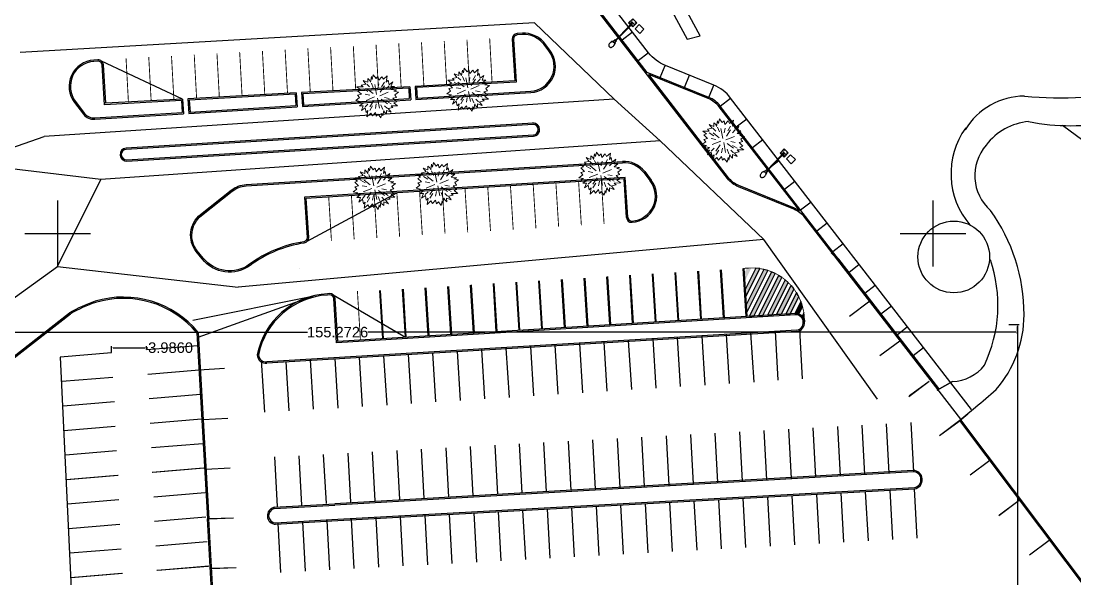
# Model space of a CAD drawing. Header units: millimetres. Extents: x 793 to 3159, y 750 to 2095.
# Drawn here: x 1022.9 to 1143.3, y 1186.5 to 1250.1 of the extents above; entities that cross this region are included whole.
import ezdxf

# ---------------------------------------------------------------- set-up
doc = ezdxf.new("R2010")
doc.units = ezdxf.units.MM
doc.linetypes.add('CONTINUA', pattern=[0])
for name, color, linetype in [('A-GUARNICIONES', 1, 'Continuous'), ('A-PISOS', 252, 'Continuous'), ('A-PISOS-HATCH', 8, 'Continuous'), ('A-VEGETACION', 65, 'Continuous'), ('CONCRETOS', 64, 'Continuous'), ('ESTACIONAMIENTO', 8, 'Continuous'), ('GUARNICIONES', 8, 'Continuous'), ('LINEAS DE PAVIEMENTOS', 9, 'Continuous'), ('poligono real existente', 210, 'Continuous'), ('RETUTM01', 8, 'Continuous'), ('T-CANAL', 4, 'Continuous'), ('XR', 1, 'Continuous')]:
    doc.layers.add(name, color=color, linetype=linetype)
doc.layers.add('PLANTAS', color=64, linetype='Continuous', lineweight=5)
doc.styles.get("Standard").update_dxf_attribs({"font": 'arial.ttf'})
doc.dimstyles.get("Standard").update_dxf_attribs({"dimtxt": 1.2, "dimasz": 0.18, "dimexe": 0.18, "dimexo": 0.0625, "dimgap": 0.09, "dimtad": 0, "dimtih": 1, "dimtoh": 1, "dimdec": 4, "dimlfac": -1, "dimzin": 0, "dimdsep": 46, "dimtxsty": 'Standard', "dimcen": 0.09, "dimadec": 0, "dimazin": 0, "dimtfac": 1, "dimtdec": 4, "dimtofl": 0, "dimtmove": 0, "dimatfit": 3, "dimfxl": 1, "dimtolj": 1, "dimtzin": 0, "dimarcsym": 0})

# ---------------------------------------------------------------- blocks, each defined once
blk = doc.blocks.new('A$C6A1540C3')
at = {"layer": 'RETUTM01', "color": 8, "linetype": 'Continuous'}
for p, q in [((3.75, 7.5), (3.75, 0)), ((0, 3.75), (7.5, 3.75))]:
    blk.add_line(p, q, dxfattribs=at)
blk = doc.blocks.new('ARBUST~5')
at = {"layer": 'PLANTAS'}
for p, q in [((-0.049, 0.184), (-0.039, 0.234)), ((-0.039, 0.234), (-0.009, 0.194)), ((-0.169, 0.124), (-0.119, 0.134)), ((-0.149, 0.104), (-0.169, 0.124)), ((-0.149, 0.174), (-0.099, 0.154)), ((-0.119, 0.134), (-0.149, 0.174)), ((-0.109, 0.134), (-0.079, 0.104)), ((-0.099, 0.154), (-0.099, 0.194)), ((-0.099, 0.194), (-0.079, 0.174)), ((-0.079, 0.174), (-0.069, 0.154)), ((-0.069, 0.154), (-0.059, 0.214)), ((-0.059, 0.214), (-0.049, 0.184)), ((-0.059, 0.144), (-0.039, 0.094)), ((-0.024, 0.129), (-0.004, 0.022)), ((-0.009, 0.194), (0.001, 0.204)), ((0.001, 0.204), (0.011, 0.214)), ((0.011, 0.214), (0.021, 0.174)), ((0.011, 0.084), (0.021, 0.134)), ((0.021, 0.174), (0.054, 0.212)), ((0.081, 0.114), (0.035, 0.047)), ((0.081, 0.154), (0.051, 0.104)), ((0.071, 0.184), (0.054, 0.212)), ((0.071, 0.184), (0.112, 0.221)), ((0.101, 0.154), (0.112, 0.221)), ((0.101, 0.154), (0.121, 0.174)), ((0.131, 0.114), (0.101, 0.084)), ((0.121, 0.174), (0.131, 0.124)), ((0.131, 0.124), (0.171, 0.154)), ((0.171, 0.154), (0.151, 0.104)), ((-0.179, 0.074), (-0.219, 0.104)), ((-0.149, 0.104), (-0.218, 0.104)), ((-0.169, 0.024), (-0.21, 0.063)), ((-0.179, 0.074), (-0.209, 0.063)), ((-0.209, 0.014), (-0.169, 0.024)), ((-0.189, -0.012), (-0.209, 0.014)), ((-0.149, 0.084), (-0.099, 0.054)), ((-0.079, 0.014), (-0.129, 0.024)), ((-0.109, 0.084), (-0.042, 0.032)), ((0.121, 0.044), (0.029, 0.007)), ((0.191, 0.104), (0.151, 0.074)), ((0.151, 0.104), (0.191, 0.104)), ((0.151, 0.074), (0.211, 0.064)), ((0.211, 0.064), (0.181, 0.054)), ((0.181, 0.054), (0.231, 0.044)), ((0.231, 0.044), (0.191, 0.014)), ((0.191, 0.014), (0.21, -0.012)), ((-0.229, -0.042), (-0.189, -0.012)), ((-0.179, -0.052), (-0.229, -0.042)), ((-0.209, -0.062), (-0.179, -0.052)), ((-0.149, -0.072), (-0.209, -0.062)), ((-0.189, -0.102), (-0.149, -0.072)), ((-0.149, -0.102), (-0.189, -0.102)), ((-0.169, -0.152), (-0.149, -0.102)), ((-0.129, -0.112), (-0.099, -0.082)), ((-0.119, -0.042), (-0.027, -0.005)), ((-0.079, -0.112), (-0.033, -0.045)), ((-0.079, -0.152), (-0.049, -0.102)), ((-0.009, -0.082), (-0.019, -0.132)), ((0.026, -0.127), (0.006, -0.02)), ((0.061, -0.142), (0.041, -0.092)), ((0.111, -0.082), (0.044, -0.03)), ((0.081, -0.012), (0.131, -0.022)), ((0.111, -0.132), (0.081, -0.102)), ((0.151, -0.082), (0.101, -0.052)), ((0.151, -0.102), (0.22, -0.102)), ((0.151, -0.102), (0.171, -0.122)), ((0.211, -0.012), (0.171, -0.022)), ((0.171, -0.022), (0.212, -0.061)), ((0.181, -0.072), (0.211, -0.061)), ((0.181, -0.072), (0.221, -0.102)), ((-0.129, -0.122), (-0.169, -0.152)), ((-0.119, -0.172), (-0.129, -0.122)), ((-0.099, -0.152), (-0.119, -0.172)), ((-0.099, -0.152), (-0.11, -0.219)), ((-0.069, -0.182), (-0.11, -0.219)), ((-0.069, -0.182), (-0.052, -0.21)), ((-0.019, -0.172), (-0.052, -0.21)), ((-0.009, -0.212), (-0.019, -0.172)), ((0.001, -0.202), (-0.009, -0.212)), ((0.011, -0.192), (0.001, -0.202)), ((0.041, -0.232), (0.011, -0.192)), ((0.051, -0.182), (0.041, -0.232)), ((0.061, -0.212), (0.051, -0.182)), ((0.071, -0.152), (0.061, -0.212)), ((0.081, -0.172), (0.071, -0.152)), ((0.101, -0.192), (0.081, -0.172)), ((0.151, -0.172), (0.101, -0.152)), ((0.101, -0.152), (0.101, -0.192)), ((0.171, -0.122), (0.121, -0.132)), ((0.121, -0.132), (0.151, -0.172))]:
    blk.add_line(p, q, dxfattribs=at)
blk = doc.blocks.new('lampara individual')
at = {"color": 3, "linetype": 'CONTINUA'}
for p, q in [((508438.03, 3227004.84, -26.74), (508438.07, 3227004.18, -26.74)), ((508438.35, 3227004.2, -26.74), (508438.07, 3227004.18, -26.74)), ((508438.3, 3227004.54, -26.74), (508438.18, 3227004.53, -26.74)), ((508438.18, 3227004.51, -26.74), (508438.18, 3227004.53, -26.74)), ((508438.3, 3227004.51, -26.74), (508438.18, 3227004.51, -26.74)), ((508438.3, 3227004.53, -26.74), (508438.46, 3227004.54, -26.74)), ((508438.38, 3227003.99, -26.74), (508438.3, 3227004.53, -26.74)), ((508438.53, 3227001.79, -26.74), (508438.38, 3227003.99, -26.74)), ((508438.46, 3227004.54, -26.74), (508438.45, 3227004, -26.74)), ((508438.73, 3227004.22, -26.74), (508438.45, 3227004.2, -26.74)), ((508438.59, 3227001.79, -26.74), (508438.45, 3227004, -26.74)), ((508438.46, 3227004.55, -26.74), (508438.58, 3227004.56, -26.74)), ((508438.46, 3227004.53, -26.74), (508438.59, 3227004.53, -26.74)), ((508438.58, 3227004.56, -26.74), (508438.59, 3227004.53, -26.74)), ((508438.69, 3227004.88, -26.74), (508438.73, 3227004.22, -26.74)), ((508438.34, 3227001.21, -26.74), (508438.44, 3227001.42, -26.74)), ((508438.43, 3227001.49, -26.74), (508438.36, 3227001.3, -26.74)), ((508438.43, 3227001.49, -26.74), (508438.46, 3227001.49, -26.74)), ((508438.44, 3227001.42, -26.74), (508438.43, 3227001.49, -26.74)), ((508438.44, 3227001.42, -26.74), (508438.73, 3227001.44, -26.74)), ((508438.45, 3227001.65, -26.74), (508438.46, 3227001.78, -26.74)), ((508438.45, 3227001.65, -26.74), (508438.68, 3227001.67, -26.74)), ((508438.46, 3227001.42, -26.74), (508438.45, 3227001.65, -26.74)), ((508438.46, 3227001.78, -26.74), (508438.65, 3227001.79, -26.74)), ((508438.68, 3227001.67, -26.74), (508438.65, 3227001.79, -26.74)), ((508438.7, 3227001.44, -26.74), (508438.68, 3227001.67, -26.74)), ((508438.69, 3227001.5, -26.74), (508438.72, 3227001.51, -26.74)), ((508438.73, 3227001.44, -26.74), (508438.72, 3227001.51, -26.74)), ((508438.72, 3227001.51, -26.74), (508438.82, 3227001.33, -26.74)), ((508438.73, 3227001.44, -26.74), (508438.85, 3227001.25, -26.74))]:
    blk.add_line(p, q, dxfattribs=at)
at = {"color": 3, "linetype": 'CONTINUA', "elevation": -26.74}
for points in [[(508438.36, 3227001.3, 0.033777), (508438.35, 3227001.24, 0.068356), (508438.34, 3227001.08, 0.068356), (508438.37, 3227000.93, 0.080525), (508438.43, 3227000.81, 0.107063), (508438.53, 3227000.73, 0.138314), (508438.63, 3227000.71, 0.138314)], [(508438.63, 3227000.71, 0.138314), (508438.72, 3227000.74, 0.107063), (508438.81, 3227000.83, 0.080525), (508438.86, 3227000.96, 0.068356), (508438.87, 3227001.12, 0.068356), (508438.84, 3227001.27, 0.033777), (508438.82, 3227001.33, 0.107063)]]:
    blk.add_lwpolyline(points, format="xyb", dxfattribs=at)
at = {"color": 3, "linetype": 'CONTINUA'}
for centre in [(508438.14, 3227004.74, -26.74), (508438.17, 3227004.29, -26.74), (508438.6, 3227004.77, -26.74), (508438.62, 3227004.32, -26.74)]:
    blk.add_circle(centre, 0.0263, dxfattribs=at)
at = {"layer": 'XR', "color": 3}
blk.add_line((508438.03, 3227004.84, -26.74), (508438.69, 3227004.88, -26.74), dxfattribs=at)
blk.add_lwpolyline([(508439.02, 3227004.95), (508439.78, 3227005), (508439.83, 3227004.32), (508439.06, 3227004.27)], close=True, dxfattribs=at)
blk = doc.blocks.new('*D224')
at = {"layer": 'Defpoints', "color": 0, "lineweight": -2, "transparency": 16777216}
for p, q in [((1033.23, 1212.31), (1033.23, 1213.02)), ((1033.41, 1212.84), (1037.03, 1212.84)), ((1037.21, 1212.65), (1037.21, 1213.02)), ((1037.21, 1212.84), (1037.39, 1212.84))]:
    blk.add_line(p, q, dxfattribs=at)
at = {"layer": 'Defpoints', "color": 0, "transparency": 16777216}
for p in [(1033.23, 1212.25, 295.5), (1037.21, 1212.84), (1037.21, 1212.58, 295.47)]:
    blk.add_point(p, dxfattribs=at)
for points in [[(1033.41, 1212.87), (1033.41, 1212.81), (1033.23, 1212.84)], [(1037.03, 1212.87), (1037.03, 1212.81), (1037.21, 1212.84)]]:
    blk.add_solid(points, dxfattribs=at)
at = {"layer": 'Defpoints', "color": 0, "transparency": 16777216, "insert": (1039.97, 1212.84), "char_height": 1.2, "attachment_point": 5}
blk.add_mtext('\\A1;3.9860', dxfattribs=at)
blk = doc.blocks.new('*D247')
at = {"layer": 'Defpoints', "color": 0, "lineweight": -2, "transparency": 16777216}
for p, q in [((1135.74, 1215.5), (1136.9, 1215.5)), ((1136.72, 1215.32), (1136.72, 1121.93)), ((1136.72, 1027.14), (1136.72, 1120.53)), ((1135.74, 1026.96), (1136.9, 1026.96))]:
    blk.add_line(p, q, dxfattribs=at)
at = {"layer": 'Defpoints', "color": 0, "transparency": 16777216}
for p in [(1135.68, 1215.5), (1136.72, 1215.5), (1135.68, 1026.96)]:
    blk.add_point(p, dxfattribs=at)
for points in [[(1136.69, 1215.32), (1136.75, 1215.32), (1136.72, 1215.5)], [(1136.69, 1027.14), (1136.75, 1027.14), (1136.72, 1026.96)]]:
    blk.add_solid(points, dxfattribs=at)
at = {"layer": 'Defpoints', "color": 0, "transparency": 16777216, "insert": (1136.72, 1121.23), "char_height": 1.2, "attachment_point": 5}
blk.add_mtext('\\A1;188.5338', dxfattribs=at)
blk = doc.blocks.new('*D248')
at = {"layer": 'Defpoints', "color": 0, "lineweight": -2, "transparency": 16777216}
for p, q in [((981.42, 1215.26), (981.42, 1214.43)), ((1136.69, 1215.26), (1136.69, 1214.43)), ((981.6, 1214.61), (1055.6, 1214.61)), ((1136.51, 1214.61), (1062.51, 1214.61))]:
    blk.add_line(p, q, dxfattribs=at)
at = {"layer": 'Defpoints', "color": 0, "transparency": 16777216}
for p in [(981.42, 1215.32), (1136.69, 1215.32), (981.42, 1214.61)]:
    blk.add_point(p, dxfattribs=at)
for points in [[(981.6, 1214.64), (981.6, 1214.58), (981.42, 1214.61)], [(1136.51, 1214.64), (1136.51, 1214.58), (1136.69, 1214.61)]]:
    blk.add_solid(points, dxfattribs=at)
at = {"layer": 'Defpoints', "color": 0, "transparency": 16777216, "insert": (1059.05, 1214.61), "char_height": 1.2, "attachment_point": 5}
blk.add_mtext('\\A1;155.2726', dxfattribs=at)

msp = doc.modelspace()

# ---------------------------------------------------------------- hatches: boundary and pattern name
at = {"layer": 'A-PISOS', "true_color": 0xfecc66}
h = msp.add_hatch(color=31, dxfattribs=at)
h.dxf.hatch_style = 1
h.paths.add_polyline_path([(1106.32033, 1221.94247), (1105.80594, 1221.91916), (1105.43358, 1221.17187), (1105.53334, 1220.36307)])
h = msp.add_hatch(color=31, dxfattribs=at)
h.dxf.hatch_style = 1
h.paths.add_polyline_path([(1107.29097, 1221.87243), (1106.81517, 1221.92657), (1105.5885, 1219.46476), (1105.64366, 1218.56645)])
h = msp.add_hatch(color=31, dxfattribs=at)
h.dxf.hatch_style = 1
h.paths.add_polyline_path([(1108.19129, 1221.66128), (1107.74931, 1221.78326), (1105.69882, 1217.66814), (1105.75398, 1216.76984)])
h = msp.add_hatch(color=31, dxfattribs=at)
h.dxf.hatch_style = 1
h.paths.add_polyline_path([(1106.08541, 1216.42599), (1106.60393, 1216.45759), (1109.02879, 1221.32404), (1108.60778, 1221.48811)])
h = msp.add_hatch(color=31, dxfattribs=at)
h.dxf.hatch_style = 1
h.paths.add_polyline_path([(1107.12245, 1216.48919), (1107.64096, 1216.5208), (1109.80361, 1220.86101), (1109.41332, 1221.08673)])
h = msp.add_hatch(color=31, dxfattribs=at)
h.dxf.hatch_style = 1
h.paths.add_polyline_path([(1110.52011, 1220.28092), (1110.17105, 1220.58941), (1108.15948, 1216.5524), (1108.678, 1216.584)])
h = msp.add_hatch(color=31, dxfattribs=at)
h.dxf.hatch_style = 1
edge = h.paths.add_edge_path()
edge.add_line((1111.16475, 1219.55664), (1109.71503, 1216.64721))
edge.add_line((1109.71503, 1216.64721), (1109.19652, 1216.6156))
edge.add_line((1109.19652, 1216.6156), (1110.85185, 1219.93769))
edge.add_arc((1106.37522, 1215.94272), 6, 37.0362072, 41.7458862, ccw=False)
h = msp.add_hatch(color=31, dxfattribs=at)
h.dxf.hatch_style = 1
edge = h.paths.add_edge_path()
edge.add_line((1111.45658, 1219.1333), (1110.23355, 1216.67881))
edge.add_line((1110.23355, 1216.67881), (1110.75207, 1216.71041))
edge.add_line((1110.75207, 1216.71041), (1111.72408, 1218.66113))
edge.add_arc((1106.37522, 1215.94272), 6, 26.9407129, 32.1246657)
h = msp.add_hatch(color=31, dxfattribs=at)
h.dxf.hatch_style = 1
edge = h.paths.add_edge_path()
edge.add_line((1111.74008, 1216.67523), (1112.16307, 1217.52413))
edge.add_arc((1106.37522, 1215.94272), 6, 15.2818471, 21.3812787)
edge.add_line((1111.96227, 1218.13016), (1111.27058, 1216.74201))
edge.add_arc((1111.36458, 1215.71911), 1.02721, 68.5585932, 95.2502689, ccw=False)
h = msp.add_hatch(color=31, dxfattribs=at)
h.dxf.hatch_style = 1
edge = h.paths.add_edge_path()
edge.add_arc((1100.19961, 1215.30139), 12.20611, 2.2855139, 7.1158376)
edge.add_line((1112.31171, 1216.81343), (1112.1163, 1216.42125))
edge.add_arc((1111.36209, 1215.70969), 1.03689, 4.3399869, 43.3338589, ccw=False)

# ---------------------------------------------------------------- linework, layer by layer
at = {"layer": 'A-GUARNICIONES', "color": 1}
for p, q in [((1067.16884, 1242.47312), (1067.2429, 1241.26704)), ((1067.30955, 1242.62901), (1067.40181, 1241.12651)), ((1067.90843, 1242.66578), (1068.00068, 1241.16329)), ((1068.06752, 1242.52222), (1068.14121, 1241.3222)), ((1041.34885, 1241.21088), (1041.45187, 1239.5331)), ((1041.94772, 1241.24765), (1042.05074, 1239.56987)), ((1042.10682, 1241.10409), (1042.19127, 1239.72878)), ((1054.18849, 1241.76413), (1054.26793, 1240.47033)), ((1054.3292, 1241.92002), (1054.42684, 1240.3298)), ((1054.92807, 1241.95679), (1055.02571, 1240.36658)), ((1055.08717, 1241.81323), (1055.16624, 1240.52549)), ((1041.20814, 1241.05499), (1041.29296, 1239.67362)), ((1094.0141, 1232.84485), (1094.7543, 1231.88842)), ((1094.13272, 1232.93666), (1094.87292, 1231.98022)), ((1091.77316, 1232.10327), (1092.048, 1227.71111)), ((1112.42298, 1227.69119, 298.0687), (1127.5799, 1208.1065, 297.863))]:
    msp.add_line(p, q, dxfattribs=at)
at = {"layer": 'A-GUARNICIONES'}
for p, q in [((1116.15888, 1222.86392, 298.018), (1127.5799, 1208.1065, 297.863)), ((1116.27751, 1222.95573, 298.018), (1127.69852, 1208.1983, 297.863))]:
    msp.add_line(p, q, dxfattribs=at)
at = {"layer": 'A-GUARNICIONES', "color": 1, "linetype": 'CONTINUA', "ltscale": 0.5}
for p, q in [((1111.49194, 1214.83186, 293.251), (1050.96569, 1211.21823, 293.251)), ((1111.50088, 1214.68213, 293.251), (1050.97463, 1211.06849, 293.251))]:
    msp.add_line(p, q, dxfattribs=at)
at = {"layer": 'A-GUARNICIONES', "color": 1, "elevation": 26.736}
for points in [[(1131.47397, 1205.77078), (1103.94718, 1241.33894, 0.132545531), (1102.0164, 1242.80249), (1096.50455, 1245.03636, -0.132545531), (1094.57378, 1246.49991), (1078.91578, 1266.73206)], [(1127.69852, 1208.1983), (1102.76093, 1240.42088, 0.132545531), (1101.45299, 1241.41232), (1094.40319, 1244.2695)], [(1111.83514, 1228.45075), (1102.64231, 1240.32908, 0.132545531), (1101.39665, 1241.27331), (1094.58569, 1244.03368)]]:
    msp.add_lwpolyline(points, format="xyb", dxfattribs=at)
at = {"layer": 'A-GUARNICIONES', "color": 1}
for points in [[(1130.2251, 1204.68855), (1112.42298, 1227.69119, 0.132545531), (1111.17732, 1228.63541), (1104.84023, 1231.20374, -0.132545531), (1103.59457, 1232.14796), (1077.61091, 1265.7222)], [(1068.00068, 1241.16329), (1081.12043, 1241.96889, 0.602186493), (1083.30905, 1246.79935), (1082.71689, 1247.5645, 0.128370353), (1081.51673, 1248.48985, 0.116219447), (1080.16054, 1248.72275), (1079.56335, 1248.68608, 0.414058911), (1079.00123, 1248.05075), (1079.29129, 1243.28577), (1067.90854, 1242.66391)], [(1068.14121, 1241.3222), (1081.11124, 1242.1186, 0.602186493), (1083.19043, 1246.70755), (1082.59827, 1247.47269, 0.128370353), (1081.45812, 1248.35178, 0.116219447), (1080.16973, 1248.57303), (1079.57254, 1248.53636, 0.414058911), (1079.15096, 1248.05987), (1079.45019, 1243.14423), (1068.06751, 1242.52237)], [(1041.34873, 1241.2129), (1032.56204, 1240.73286), (1032.29206, 1245.13042, 0.414216183), (1031.65641, 1245.69252), (1031.1953, 1245.66421, 0.60097909), (1029.00018, 1240.84216), (1030.03582, 1239.49413, 0.249235554), (1031.31725, 1238.91079), (1041.45187, 1239.5331)], [(1041.20814, 1241.05499), (1032.42145, 1240.57496), (1032.14234, 1245.12123, 0.414216183), (1031.6656, 1245.5428), (1031.20449, 1245.51449, 0.60097909), (1029.11913, 1240.93355), (1030.15477, 1239.58552, 0.249235554), (1031.30805, 1239.06051), (1041.29296, 1239.67362)], [(1111.83514, 1228.45075, 0.05436973), (1111.23366, 1228.77443), (1104.89657, 1231.34275, -0.132545531), (1103.71319, 1232.23977), (1094.58569, 1244.03368)], [(1092.048, 1227.71111), (1091.77316, 1232.10327), (1055.43756, 1229.88664), (1055.71716, 1225.41841, -0.387554199), (1055.21059, 1224.78807, 0.120342365), (1049.07634, 1222.23857, -0.403302871), (1043.57545, 1222.97604), (1042.90989, 1223.8147, -0.414534606), (1043.3975, 1228.03157), (1046.91013, 1230.81292, -0.153284481), (1048.58859, 1231.45531), (1091.57637, 1234.09491)], [(1092.1977, 1227.72048), (1091.91351, 1232.26212), (1055.27847, 1230.02722), (1055.56746, 1225.40904, -0.387554199), (1055.18752, 1224.93629, 0.120342365), (1048.98755, 1222.35947, -0.403302871), (1043.69294, 1223.06929), (1043.02739, 1223.90794, -0.414534606), (1043.49061, 1227.91397), (1047.00325, 1230.69532, -0.153284481), (1048.59778, 1231.30559), (1091.58556, 1233.94519)]]:
    msp.add_lwpolyline(points, format="xyb", dxfattribs=at)
for points in [[(1094.40319, 1244.2695), (1077.72954, 1265.814)], [(1067.30942, 1242.63118), (1054.92819, 1241.95477)], [(1067.16883, 1242.47328), (1055.08717, 1241.81323)], [(1054.32907, 1241.92204), (1041.94785, 1241.24563)], [(1054.18849, 1241.76413), (1042.10682, 1241.10409)], [(1055.02571, 1240.36658), (1067.40181, 1241.12651)], [(1055.16624, 1240.52549), (1067.2429, 1241.26704)], [(1042.05074, 1239.56987), (1054.42684, 1240.3298)], [(1042.19127, 1239.72878), (1054.26793, 1240.47033)]]:
    msp.add_lwpolyline(points, dxfattribs=at)
for points in [[(1081.37156, 1238.47771), (1034.89971, 1235.62418, 1), (1034.99164, 1234.127), (1081.42327, 1236.97806, 0.974253101)], [(1081.37657, 1238.32774), (1034.9089, 1235.47446, 1), (1034.98245, 1234.27671), (1081.41408, 1237.12778, 0.971214385)]]:
    msp.add_lwpolyline(points, format="xyb", close=True, dxfattribs=at)
at = {"layer": 'A-GUARNICIONES', "color": 1, "linetype": 'CONTINUA', "ltscale": 0.5, "elevation": 293.251}
for points in [[(1111.33949, 1216.74621), (1059.06292, 1213.56005), (1058.76246, 1218.4534, 0.412959901), (1058.12938, 1219.01565), (1057.89543, 1219.00229, 0.341544295), (1049.86756, 1212.02795, 2.308806653)], [(1111.34862, 1216.59649), (1058.9224, 1213.40121), (1058.61274, 1218.44421, 0.412959901), (1058.13793, 1218.8659), (1057.90398, 1218.85254, 0.341544295), (1050.01465, 1211.99855, 0.341544295)]]:
    msp.add_lwpolyline(points, format="xyb", dxfattribs=at)
at = {"layer": 'A-GUARNICIONES', "color": 1}
for centre, radius, start, end in [((1081.3773, 1237.72665), 0.75108, 270.4380425, 96.5894624), ((1091.76023, 1231.10055), 3, 37.7368844, 93.5137524), ((1091.76023, 1231.10055), 2.85, 37.7368844, 93.5137524), ((1092.50043, 1230.14412), 2.85, 273.5137561, 37.7375075), ((1092.50043, 1230.14412), 3, 273.5137561, 37.7375075), ((1092.64683, 1227.74858), 0.6, 183.5806363, 273.4970427), ((1092.64683, 1227.74858), 0.45, 183.5806363, 273.4970427)]:
    msp.add_arc(centre, radius, start, end, dxfattribs=at)
at = {"layer": 'A-GUARNICIONES', "color": 1, "linetype": 'CONTINUA', "ltscale": 0.5}
for centre, radius, start, end in [((1111.36209, 1215.70969, 293.251), 1.03689, 277.6921352, 90.9878379), ((1111.36187, 1215.70943, 293.251), 0.88716, 278.4306512, 90.8561631), ((1050.86733, 1212.06311, 293.251), 1.00039, 182.0142146, 276.1573619), ((1050.86733, 1212.06311, 293.251), 0.85039, 182.0142146, 276.1573619)]:
    msp.add_arc(centre, radius, start, end, dxfattribs=at)
at = {"layer": 'A-PISOS', "linetype": 'CONTINUA', "ltscale": 0.5}
for p, q in [((1105.72634, 1216.4041, 293.251), (1105.38926, 1221.89376, 293.251)), ((1105.82615, 1216.41019, 293.251), (1105.48907, 1221.89985, 293.251)), ((1085.06468, 1215.14481, 293.251), (1084.72759, 1220.63447, 293.251)), ((1087.56005, 1215.2969, 293.251), (1087.22296, 1220.78656, 293.251)), ((1087.65986, 1215.30298, 293.251), (1087.32278, 1220.79265, 293.251)), ((1090.15523, 1215.45507, 293.251), (1089.81815, 1220.94473, 293.251)), ((1090.25505, 1215.46116, 293.251), (1089.91796, 1220.95082, 293.251)), ((1092.75042, 1215.61324, 293.251), (1092.41333, 1221.10291, 293.251)), ((1092.85023, 1215.61933, 293.251), (1092.51315, 1221.10899, 293.251)), ((1095.3456, 1215.77142, 293.251), (1095.00852, 1221.26108, 293.251)), ((1095.44542, 1215.7775, 293.251), (1095.10833, 1221.26716, 293.251)), ((1097.94079, 1215.92959, 293.251), (1097.6037, 1221.41925, 293.251)), ((1098.0406, 1215.93567, 293.251), (1097.70352, 1221.42533, 293.251)), ((1100.53597, 1216.08776, 293.251), (1100.19889, 1221.57742, 293.251)), ((1100.63579, 1216.09384, 293.251), (1100.2987, 1221.5835, 293.251)), ((1103.13116, 1216.24593, 293.251), (1102.79407, 1221.73559, 293.251)), ((1103.23097, 1216.25201, 293.251), (1102.89389, 1221.74168, 293.251)), ((1066.79857, 1214.03153, 293.251), (1066.46149, 1219.52119, 293.251)), ((1066.89839, 1214.03761, 293.251), (1066.5613, 1219.52727, 293.251)), ((1069.39376, 1214.1897, 293.251), (1069.05667, 1219.67936, 293.251)), ((1069.49357, 1214.19578, 293.251), (1069.15649, 1219.68544, 293.251)), ((1071.98894, 1214.34787, 293.251), (1071.65186, 1219.83753, 293.251)), ((1072.08875, 1214.35395, 293.251), (1071.75167, 1219.84362, 293.251)), ((1074.58412, 1214.50604, 293.251), (1074.24704, 1219.9957, 293.251)), ((1074.68394, 1214.51213, 293.251), (1074.34685, 1220.00179, 293.251)), ((1077.17931, 1214.66421, 293.251), (1076.84222, 1220.15388, 293.251)), ((1077.27912, 1214.6703, 293.251), (1076.94204, 1220.15996, 293.251)), ((1079.77449, 1214.82239, 293.251), (1079.43741, 1220.31205, 293.251)), ((1079.87431, 1214.82847, 293.251), (1079.53722, 1220.31813, 293.251)), ((1082.36968, 1214.98056, 293.251), (1082.03259, 1220.47022, 293.251)), ((1082.46949, 1214.98664, 293.251), (1082.13241, 1220.4763, 293.251)), ((1084.96486, 1215.13873, 293.251), (1084.62778, 1220.62839, 293.251)), ((1061.37093, 1219.21093, 293.251), (1061.27112, 1219.20485, 293.251)), ((1064.20339, 1213.87336, 293.251), (1063.8663, 1219.36302, 293.251)), ((1064.3032, 1213.87944, 293.251), (1063.96612, 1219.3691, 293.251))]:
    msp.add_line(p, q, dxfattribs=at)
at = {"layer": 'A-PISOS', "color": 31, "true_color": 0xfecc66, "const_width": 0.1, "elevation": 293.251}
msp.add_lwpolyline([(1112.39601, 1215.78816), (1112.36394, 1216.31045, 0.414080675), (1106.01021, 1221.93161), (1105.43916, 1221.89681)], format="xyb", dxfattribs=at)
for points in [[(1105.77625, 1216.40714), (1105.43916, 1221.89681)], [(1085.01477, 1215.14177), (1084.67769, 1220.63143)], [(1087.60923, 1215.31172), (1087.27215, 1220.80138)], [(1090.20434, 1215.47107), (1089.86726, 1220.96073)], [(1092.80032, 1215.61629), (1092.46324, 1221.10595)], [(1095.39551, 1215.77446), (1095.05842, 1221.26412)], [(1097.99069, 1215.93263), (1097.65361, 1221.42229)], [(1100.58588, 1216.09076), (1100.2488, 1221.58042)], [(1103.18106, 1216.24897), (1102.84398, 1221.73863)], [(1066.84833, 1214.03692), (1066.51125, 1219.52659)], [(1069.44345, 1214.19627), (1069.10636, 1219.68593)], [(1072.03885, 1214.35091), (1071.70176, 1219.84057)], [(1074.63403, 1214.50908), (1074.29695, 1219.99875)], [(1077.22922, 1214.66726), (1076.89213, 1220.15692)], [(1079.8244, 1214.82543), (1079.48732, 1220.31509)], [(1082.41959, 1214.98355), (1082.0825, 1220.47322)], [(1061.65811, 1213.71823), (1061.32102, 1219.20789)], [(1064.25322, 1213.87758), (1063.91614, 1219.36724)]]:
    msp.add_lwpolyline(points, dxfattribs=at)
at = {"layer": 'A-PISOS', "color": 31, "true_color": 0xfecc66, "elevation": 293.251}
for points in [[(1107.29097, 1221.87243), (1106.81517, 1221.92657), (1105.5885, 1219.46476), (1105.64366, 1218.56645)], [(1108.19129, 1221.66128), (1107.74931, 1221.78326), (1105.69882, 1217.66814), (1105.75398, 1216.76984)], [(1106.08541, 1216.42599), (1106.60393, 1216.45759), (1109.02879, 1221.32404), (1108.60778, 1221.48811)], [(1107.12245, 1216.48919), (1107.64096, 1216.5208), (1109.80361, 1220.86101), (1109.41332, 1221.08673)], [(1110.52011, 1220.28092), (1110.17105, 1220.58941), (1108.15948, 1216.5524), (1108.678, 1216.584)]]:
    msp.add_lwpolyline(points, close=True, dxfattribs=at)
for points in [[(1111.16475, 1219.55664), (1109.71503, 1216.64721), (1109.19652, 1216.6156), (1110.85185, 1219.93769, -0.020552745)], [(1111.45658, 1219.1333), (1110.23355, 1216.67881), (1110.75207, 1216.71041), (1111.72408, 1218.66113, 0.02262312)], [(1111.74008, 1216.67523), (1112.16307, 1217.52413, 0.026620076), (1111.96227, 1218.13016), (1111.27058, 1216.74201, -0.116993851)], [(1112.39601, 1215.78816, 0.021079385), (1112.31171, 1216.81343), (1112.1163, 1216.42125, -0.171803899)]]:
    msp.add_lwpolyline(points, format="xyb", close=True, dxfattribs=at)
at = {"layer": 'A-PISOS-HATCH'}
for p, q in [((1092.73767, 1248.8724, 26.736), (1091.55142, 1247.95434)), ((1094.57378, 1246.49991, 26.736), (1093.38753, 1245.58185)), ((1102.76093, 1240.42088, 26.736), (1103.94718, 1241.33894, 26.736)), ((1104.59704, 1238.0484, 26.736), (1105.78329, 1238.96645, 26.736)), ((1106.43315, 1235.67591, 26.736), (1107.61939, 1236.59396, 26.736)), ((1108.26926, 1233.30342, 26.736), (1109.4555, 1234.22147, 26.736)), ((1110.10537, 1230.93093, 26.736), (1111.29161, 1231.84898, 26.736)), ((1111.94148, 1228.55844, 26.736), (1113.12772, 1229.47649, 26.736)), ((1113.77759, 1226.18595, 26.736), (1114.96383, 1227.104, 26.736)), ((1115.61369, 1223.81346, 26.736), (1116.79994, 1224.73152, 26.736)), ((1117.4498, 1221.44097, 26.736), (1118.63605, 1222.35903, 26.736)), ((1119.28591, 1219.06848, 26.736), (1120.47216, 1219.98654, 26.736)), ((1121.12202, 1216.69599, 26.736), (1122.30826, 1217.61405, 26.736)), ((1122.95813, 1214.3235, 26.736), (1124.14437, 1215.24156, 26.736)), ((1089.84979, 1207.87653, 297.05286), (1089.49854, 1213.48969, 297.10537)), ((1092.64432, 1208.0514, 297.05286), (1092.29313, 1213.66378, 297.10536)), ((1095.43886, 1208.22627, 297.05286), (1095.08771, 1213.83787, 297.10536)), ((1098.23339, 1208.40114, 297.05286), (1097.88229, 1214.01197, 297.10535)), ((1101.02793, 1208.57601, 297.05286), (1100.67687, 1214.18606, 297.10534)), ((1103.82246, 1208.75088, 297.05286), (1103.47146, 1214.36015, 297.10534)), ((1106.61699, 1208.92575, 297.05286), (1106.26604, 1214.53424, 297.10533)), ((1033.22761, 1212.25092, 295.50416), (1027.37076, 1211.76211, 295.55903)), ((1043.07042, 1213.07239, 295.41194), (1037.21357, 1212.58358, 295.46681)), ((1070.2883, 1206.64851, 297.05282), (1069.93646, 1212.27106, 297.10542)), ((1073.08283, 1206.82338, 297.05282), (1072.73105, 1212.44515, 297.10542)), ((1075.87736, 1206.99825, 297.05282), (1075.52563, 1212.61924, 297.10541)), ((1078.6718, 1207.17469, 297.05284), (1078.32021, 1212.79333, 297.1054)), ((1081.46633, 1207.34956, 297.05284), (1081.11479, 1212.96742, 297.10539)), ((1084.26087, 1207.52443, 297.05284), (1083.90938, 1213.14151, 297.10539)), ((1087.05525, 1207.70167, 297.05286), (1086.70396, 1213.3156, 297.10538)), ((1124.79424, 1211.95102, 26.736), (1125.98048, 1212.86907, 26.736)), ((1050.72388, 1205.4672, 297.05322), (1050.35229, 1211.40545, 297.10878)), ((1053.51842, 1205.64207, 297.05322), (1053.16658, 1211.26462, 297.10582)), ((1056.31295, 1205.81694, 297.05322), (1055.96117, 1211.43871, 297.10582)), ((1059.11026, 1205.94746, 297.05281), (1058.75575, 1211.6128, 297.10581)), ((1061.90479, 1206.12233, 297.05281), (1061.55272, 1211.74879, 297.10544)), ((1064.69933, 1206.2972, 297.05281), (1064.3473, 1211.92288, 297.10544)), ((1067.49376, 1206.47364, 297.05282), (1067.14188, 1212.09697, 297.10543)), ((1043.2333, 1210.27625, 295.41259), (1037.37646, 1209.78744, 295.46747)), ((1043.2333, 1210.27625, 295.41259), (1037.37646, 1209.78744, 295.46747)), ((1033.39049, 1209.45478, 295.50481), (1027.53365, 1208.96597, 295.55969)), ((1033.39049, 1209.45478, 295.50481), (1027.53365, 1208.96597, 295.55969)), ((1043.39618, 1207.48011, 295.41325), (1037.53934, 1206.9913, 295.46812)), ((1033.55337, 1206.65864, 295.50547), (1027.69653, 1206.16983, 295.56034)), ((1033.64627, 1203.85665, 295.50678), (1027.78942, 1203.36785, 295.56166)), ((1043.48908, 1204.67813, 295.41456), (1037.63223, 1204.18932, 295.46943)), ((1043.65196, 1201.88199, 295.41522), (1037.79512, 1201.39318, 295.47009)), ((1033.80915, 1201.06051, 295.50744), (1027.95231, 1200.5717, 295.56231)), ((1043.74485, 1199.08001, 295.41653), (1037.88801, 1198.5912, 295.4714)), ((1043.81484, 1199.08585, 295.41587), (1037.958, 1198.59704, 295.47075)), ((1043.74485, 1199.08001, 295.41653), (1037.958, 1198.59704, 295.47075)), ((1033.90204, 1198.25853, 295.50875), (1028.0452, 1197.76972, 295.56362)), ((1033.97203, 1198.26437, 295.50809), (1028.11519, 1197.77556, 295.56297)), ((1033.90204, 1198.25853, 295.50875), (1028.11519, 1197.77556, 295.56297)), ((1044.35423, 1193.29902, 295.254), (1044.00245, 1198.92079, 295.30659)), ((1034.06492, 1195.46239, 295.5094), (1028.20808, 1194.97358, 295.56428)), ((1043.90773, 1196.28387, 295.41718), (1038.05089, 1195.79506, 295.47206)), ((1044.00063, 1193.48189, 295.41849), (1038.14378, 1192.99308, 295.47337)), ((1034.15782, 1192.66041, 295.51072), (1028.30097, 1192.1716, 295.56559)), ((1044.16351, 1190.68575, 295.41915), (1038.30667, 1190.19694, 295.47403)), ((1034.3207, 1189.86427, 295.51137), (1028.46386, 1189.37546, 295.56625)), ((1034.41359, 1187.06229, 295.51268), (1028.55675, 1186.57348, 295.56756)), ((1034.48358, 1187.06813, 295.51203), (1028.62674, 1186.57932, 295.5669)), ((1034.41359, 1187.06229, 295.51268), (1028.62674, 1186.57932, 295.5669)), ((1044.2564, 1187.88376, 295.42046), (1038.39956, 1187.39495, 295.47534)), ((1044.32639, 1187.8896, 295.41981), (1038.46955, 1187.4008, 295.47468)), ((1044.2564, 1187.88376, 295.42046), (1038.46955, 1187.4008, 295.47468))]:
    msp.add_line(p, q, dxfattribs=at)
at = {"layer": 'A-PISOS-HATCH', "color": 31, "true_color": 0xfecc66, "const_width": 0.1}
for points in [[(1058.25004, 1247.14371), (1058.52274, 1242.15115)], [(1060.84611, 1247.28553), (1061.11881, 1242.29298)], [(1063.44218, 1247.42736), (1063.71488, 1242.4348)], [(1066.03825, 1247.56919), (1066.31095, 1242.57663)], [(1068.63432, 1247.71102), (1068.90702, 1242.71846)], [(1071.23039, 1247.85285), (1071.50309, 1242.86029)], [(1073.82646, 1247.99468), (1074.09915, 1243.00212)], [(1076.42253, 1248.1365), (1076.69522, 1243.14395)], [(1034.88542, 1245.86725), (1035.15811, 1240.87469)], [(1037.48149, 1246.00908), (1037.75418, 1241.01652)], [(1040.07756, 1246.15091), (1040.35025, 1241.15835)], [(1042.67363, 1246.29273), (1042.94632, 1241.30018)], [(1045.2697, 1246.43456), (1045.54239, 1241.442)], [(1047.86577, 1246.57639), (1048.13846, 1241.58383)], [(1050.46184, 1246.71822), (1050.73453, 1241.72566)], [(1053.0579, 1246.86005), (1053.3306, 1241.86749)], [(1055.65397, 1247.00188), (1055.92667, 1242.00932)], [(1081.39247, 1231.47001), (1081.70473, 1226.47976)], [(1083.98763, 1231.62832), (1084.29989, 1226.63808)], [(1086.58281, 1231.78664), (1086.89508, 1226.7964)], [(1089.17798, 1231.94496), (1089.49025, 1226.95471)], [(1063.22626, 1230.36179), (1063.53853, 1225.37154)], [(1065.82143, 1230.5201), (1066.1337, 1225.52986)], [(1068.41661, 1230.67842), (1068.72887, 1225.68818)], [(1071.01178, 1230.83674), (1071.32404, 1225.8465)], [(1073.60536, 1230.99496), (1073.91763, 1226.00472)], [(1076.20336, 1231.15472), (1076.51563, 1226.16448)], [(1078.79729, 1231.31169), (1079.10956, 1226.32145)], [(1058.03592, 1230.04515), (1058.34818, 1225.05491)], [(1060.63109, 1230.20347), (1060.94335, 1225.21323)]]:
    msp.add_lwpolyline(points, dxfattribs=at)
at = {"layer": 'A-PISOS-HATCH'}
for points in [[(1041.34873, 1241.2129), (1032.09065, 1245.54312)], [(1055.58602, 1225.00508), (1065.82143, 1230.5201)]]:
    msp.add_lwpolyline(points, dxfattribs=at)
for points, elevation in [([(1095.89232, 1243.66598), (1096.45573, 1245.05614)], 26.736), ([(1098.67265, 1242.53915), (1099.23607, 1243.92932)], 26.736), ([(1101.45299, 1241.41232), (1102.0164, 1242.80249)], 26.736), ([(1042.50739, 1215.98511), (1056.18478, 1218.73178)], 295.614), ([(1043.14193, 1214.05865), (1056.18478, 1218.73178)], 295.614), ([(1058.56201, 1218.86525), (1066.79857, 1214.03153)], 293.251)]:
    msp.add_lwpolyline(points, dxfattribs=dict(at, elevation=elevation))
at = {"layer": 'CONCRETOS'}
for p, q in [((1144.91489, 1235.96207, 301.119), (1141.83963, 1238.19726, 300.699)), ((1129.2864, 1208.99125, 298.26), (1127.52725, 1207.98646, 297.863))]:
    msp.add_line(p, q, dxfattribs=at)
msp.add_circle((1129.43175, 1223.19511, 298.461), 4.09073, dxfattribs=at)
for centre, radius, start, end in [((1141.63557, 1285.42495, 300.177), 44.06317, 264.6296426, 281.9439793), ((1137.49266, 1233.7128, 298.121), 7.84242, 89.8619412, 149.2874752), ((1138.09049, 1232.69552, 299.268), 8.9764, 144.3696628, 220.6173515), ((1138.54166, 1231.91473, 299.161), 6.75067, 94.7541628, 143.1639239), ((1142.70924, 1262.68196, 300.105), 24.50013, 258.8755295, 281.609634), ((1137.12699, 1232.48635, 299.633), 5.29017, 138.9293101, 228.5813462), ((1117.10951, 1216.61403, 299.347), 20.361, 359.9321443, 35.7823944), ((1118.63834, 1217.68433, 298.662), 15.84338, 334.4671708, 19.0817393), ((1124.44253, 1216.6211, 299.078), 13.028, 318.8919796, 359.8628457), ((1129.20833, 1213.64561, 298.26), 4.65502, 270.96088, 323.1729191), ((1099.86083, 1246.07403, 298.314), 51.27018, 308.7015448, 312.1377298), ((740.78353, 1662.12339, 297.819), 600.81465, 310.39260801, 310.61758535)]:
    msp.add_arc(centre, radius, start, end, dxfattribs=at)
at = {"layer": 'Defpoints', "color": 3}
for p, q in [((1081.53913, 1249.91037), (1022.79392, 1246.55241)), ((1090.6349, 1241.22271), (1081.53913, 1249.91037)), ((1010.24824, 1209.98697), (1027.05748, 1222.12687))]:
    msp.add_line(p, q, dxfattribs=at)
at = {"layer": 'Defpoints', "color": 6}
for p, q in [((1090.6349, 1241.22271), (1025.54711, 1236.95465)), ((1095.89029, 1236.43941), (1090.6349, 1241.22271)), ((1016.76098, 1233.86376), (1025.54711, 1236.95465)), ((1032.00491, 1232.0196), (1016.76098, 1233.86376)), ((1027.05748, 1222.12687), (1032.00491, 1232.0196)), ((1027.05748, 1222.12687), (1047.6754, 1219.7346))]:
    msp.add_line(p, q, dxfattribs=at)
at = {"layer": 'Defpoints', "color": 40, "true_color": 0xfaa21b}
for p, q in [((1095.89029, 1236.43941), (1032.00491, 1232.0196)), ((1107.75656, 1225.17707), (1095.89029, 1236.43941)), ((1054.6892, 1221.91709), (1054.6892, 1221.91709)), ((1054.6892, 1221.91709), (1054.6892, 1221.91709)), ((1054.6892, 1221.91709), (1054.6892, 1221.91709))]:
    msp.add_line(p, q, dxfattribs=at)
at = {"layer": 'Defpoints', "color": 4}
for p, q in [((1107.75656, 1225.17707), (1047.6754, 1219.7346)), ((1120.7251, 1206.97052), (1107.75656, 1225.17707))]:
    msp.add_line(p, q, dxfattribs=at)
at = {"layer": 'Defpoints'}
for p, q in [((1119.84013, 1218.13873, 297.978), (1117.50616, 1216.3884, 297.97801)), ((1123.26383, 1213.57504, 297.925), (1121.00663, 1211.91822, 297.92501)), ((1027.37076, 1211.76211, 295.55903), (1029.0683, 1175.37723, 295.57149)), ((1046.14502, 1210.45764, 295.41259), (1043.2333, 1210.27625, 295.41259)), ((1126.62395, 1208.99996, 297.872), (1124.28999, 1207.24963, 297.87201)), ((1126.62395, 1208.99996, 297.872), (1124.36675, 1207.34314, 297.87201)), ((1126.62395, 1208.99996, 297.872), (1124.38389, 1207.32005, 297.87201)), ((1046.50073, 1204.76356, 295.35959), (1043.70451, 1204.61818, 295.35959)), ((1130.12443, 1204.52978, 297.819), (1127.79046, 1202.77945, 297.81901)), ((1130.04766, 1204.43626, 297.819), (1127.79046, 1202.77945, 297.81901)), ((1046.79703, 1199.09488, 295.30659), (1044.00081, 1198.9495, 295.30659)), ((1046.79703, 1199.09488, 295.30659), (1044.00245, 1198.92079, 295.30659)), ((1133.54814, 1199.96609, 297.766), (1131.29093, 1198.30928, 297.76601)), ((1136.90826, 1195.39101, 297.713), (1134.57429, 1193.64068, 297.71301)), ((1136.90826, 1195.39101, 297.713), (1134.65105, 1193.7342, 297.71301)), ((1136.90826, 1195.39101, 297.713), (1134.66819, 1193.7111, 297.71301)), ((1047.15274, 1193.4008, 295.25359), (1044.35426, 1193.29846, 295.254)), ((1047.15274, 1193.4008, 295.25359), (1044.35651, 1193.25542, 295.25359)), ((1140.33197, 1190.82732, 297.66), (1138.07476, 1189.17051, 297.66001)), ((1047.44904, 1187.73212, 295.20059), (1044.65056, 1187.62978, 295.201)), ((1047.44904, 1187.73212, 295.20059), (1044.65282, 1187.58674, 295.20059))]:
    msp.add_line(p, q, dxfattribs=at)
at = {"layer": 'ESTACIONAMIENTO'}
for p, q in [((1109.36701, 1209.11945, 297.05286), (1109.05898, 1214.72967, 297.10532)), ((1112.16279, 1209.27294, 297.05286), (1111.85201, 1214.93348, 297.10579)), ((1116.48049, 1198.22539, 295.5426), (1116.17243, 1203.83639, 295.59507)), ((1119.27628, 1198.37889, 295.5426), (1118.96826, 1203.98911, 295.59506)), ((1122.07207, 1198.53238, 295.5426), (1121.76409, 1204.14183, 295.59505)), ((1124.86786, 1198.68588, 295.5426), (1124.55992, 1204.29455, 295.59505)), ((1094.11431, 1196.99503, 295.54258), (1093.80577, 1202.61463, 295.59513)), ((1096.90997, 1197.15089, 295.5426), (1096.6016, 1202.76735, 295.59512)), ((1099.70576, 1197.30439, 295.5426), (1099.39744, 1202.92007, 295.59511)), ((1102.50155, 1197.45789, 295.5426), (1102.19327, 1203.07279, 295.59511)), ((1105.29734, 1197.61139, 295.5426), (1104.9891, 1203.22551, 295.5951)), ((1108.09313, 1197.76489, 295.5426), (1107.78493, 1203.37823, 295.59509)), ((1110.88891, 1197.91839, 295.5426), (1110.58076, 1203.53095, 295.59508)), ((1113.6847, 1198.07189, 295.5426), (1113.3766, 1203.68367, 295.59508)), ((1071.74817, 1195.76388, 295.54255), (1071.43911, 1201.39287, 295.59519)), ((1074.54396, 1195.91738, 295.54255), (1074.23495, 1201.54559, 295.59518)), ((1077.33966, 1196.07246, 295.54256), (1077.03078, 1201.69831, 295.59517)), ((1080.13545, 1196.22596, 295.54256), (1079.82661, 1201.85103, 295.59516)), ((1082.93124, 1196.37945, 295.54256), (1082.62244, 1202.00375, 295.59516)), ((1085.72703, 1196.53295, 295.54256), (1085.41828, 1202.15647, 295.59515)), ((1088.52273, 1196.68803, 295.54258), (1088.21411, 1202.30919, 295.59514)), ((1091.31852, 1196.84153, 295.54258), (1091.00994, 1202.46191, 295.59514)), ((1052.17529, 1194.73218, 295.54295), (1051.8641, 1200.40006, 295.59595)), ((1054.97108, 1194.88568, 295.54295), (1054.66203, 1200.51467, 295.59559)), ((1057.76687, 1195.03918, 295.54295), (1057.45786, 1200.66739, 295.59558)), ((1060.56257, 1195.19425, 295.54296), (1060.25369, 1200.82011, 295.59557)), ((1063.35836, 1195.34775, 295.54296), (1063.04953, 1200.97283, 295.59556)), ((1066.15415, 1195.50125, 295.54296), (1065.84536, 1201.12555, 295.59556)), ((1068.95238, 1195.61038, 295.54255), (1068.64119, 1201.27827, 295.59555)), ((1122.47118, 1190.96458, 296.97155), (1122.1632, 1196.57403, 297.02401)), ((1125.26696, 1191.11808, 296.97155), (1124.95903, 1196.72675, 297.024)), ((1102.90065, 1189.89008, 296.97155), (1102.59237, 1195.50498, 297.02406)), ((1105.69644, 1190.04358, 296.97155), (1105.3882, 1195.6577, 297.02405)), ((1108.49223, 1190.19708, 296.97155), (1108.18404, 1195.81042, 297.02404)), ((1111.28802, 1190.35058, 296.97155), (1110.97987, 1195.96314, 297.02404)), ((1114.08381, 1190.50408, 296.97155), (1113.7757, 1196.11587, 297.02403)), ((1116.8796, 1190.65758, 296.97155), (1116.57153, 1196.26859, 297.02402)), ((1119.67539, 1190.81108, 296.97155), (1119.36736, 1196.42131, 297.02401)), ((1080.53455, 1188.65815, 296.97152), (1080.22571, 1194.28322, 297.02412)), ((1083.33034, 1188.81165, 296.97152), (1083.02155, 1194.43594, 297.02411)), ((1086.12613, 1188.96515, 296.97152), (1085.81738, 1194.58866, 297.0241)), ((1088.92183, 1189.12022, 296.97153), (1088.61321, 1194.74138, 297.02409)), ((1091.71762, 1189.27372, 296.97153), (1091.40904, 1194.8941, 297.02409)), ((1094.51341, 1189.42722, 296.97153), (1094.20488, 1195.04682, 297.02408)), ((1097.30907, 1189.58308, 296.97155), (1097.00071, 1195.19954, 297.02407)), ((1100.10486, 1189.73658, 296.97155), (1099.79654, 1195.35226, 297.02407)), ((1058.16597, 1187.47137, 296.9719), (1057.85697, 1193.09958, 297.02453)), ((1060.96168, 1187.62644, 296.97192), (1060.6528, 1193.2523, 297.02452)), ((1063.75747, 1187.77994, 296.97192), (1063.44863, 1193.40502, 297.02452)), ((1066.55326, 1187.93344, 296.97192), (1066.24446, 1193.55774, 297.02451)), ((1069.35148, 1188.04257, 296.9715), (1069.04029, 1193.71046, 297.0245)), ((1072.14727, 1188.19607, 296.9715), (1071.83822, 1193.82506, 297.02414)), ((1074.94306, 1188.34957, 296.9715), (1074.63405, 1193.97778, 297.02413)), ((1077.73876, 1188.50465, 296.97152), (1077.42988, 1194.1305, 297.02412)), ((1052.5744, 1187.16437, 296.9719), (1052.26321, 1192.83226, 297.0249)), ((1055.37019, 1187.31787, 296.9719), (1055.06113, 1192.94686, 297.02454))]:
    msp.add_line(p, q, dxfattribs=at)
at = {"layer": 'GUARNICIONES'}
for p, q in [((1115.46313, 1223.81886, 297.937), (1116.33871, 1222.92166, 298.018)), ((1018.08471, 1208.55471, 296.005), (1028.52774, 1216.69452, 295.798)), ((1042.99031, 1214.52616, 295.61317), (1044.20451, 1193.2899, 295.254)), ((1127.52725, 1207.98646, 297.863), (1129.2864, 1208.99125, 298.26)), ((1131.25963, 1205.49809, 298.216), (1130.12443, 1204.52978, 297.819)), ((1145.41367, 1184.48874, 297.816), (1130.24422, 1204.62005, 297.819)), ((1124.77905, 1198.68402, 297.0239), (1058.72888, 1194.86974, 295.271)), ((1058.3792, 1193.21333, 295.231), (1124.94208, 1196.87604, 296.97577)), ((1051.83532, 1194.47166, 295.08805), (1058.72888, 1194.86974, 295.271)), ((1046.19998, 1156.05883, 294.718), (1044.20448, 1193.29046, 295.254)), ((1051.97198, 1192.84332, 295.06097), (1058.3788, 1193.2133, 295.231))]:
    msp.add_line(p, q, dxfattribs=at)
for centre, radius, start, end in [((1034.57515, 1207.51299, 295.614), 10.95442, 39.8077443, 106.8334859), ((1036.36101, 1203.25458, 295.798), 15.55475, 108.5708216, 120.3084524), ((1124.7829, 1197.77302, 297.024), 0.911, 280.0635587, 90.2421804), ((1051.99551, 1193.6652, 294.77556), 0.82221, 101.234098, 268.3607424)]:
    msp.add_arc(centre, radius, start, end, dxfattribs=at)
at = {"layer": 'LINEAS DE PAVIEMENTOS'}
for p, q in [((1115.43664, 1223.67122, 297.937), (1116.21939, 1222.83077, 298.018)), ((1017.9925, 1208.67302, 296.005), (1028.43552, 1216.81282, 295.798)), ((1043.13725, 1214.58397, 295.614), (1044.35426, 1193.29846, 295.254)), ((1145.29387, 1184.39847, 297.816), (1130.12443, 1204.52978, 297.819)), ((1124.77425, 1198.83399, 297.024), (1058.72023, 1195.0195, 295.271)), ((1058.38744, 1193.06355, 295.231), (1124.95903, 1196.72675, 296.976)), ((1051.81673, 1194.62083, 295.08779), (1058.72023, 1195.0195, 295.271)), ((1046.3414, 1156.10886, 294.718), (1044.35426, 1193.29846, 295.254)), ((1051.97444, 1192.69321, 295.06081), (1058.38744, 1193.06355, 295.231))]:
    msp.add_line(p, q, dxfattribs=at)
for centre, radius, start, end in [((1034.57515, 1207.51299, 295.614), 11.10442, 39.5514918, 106.8334859), ((1036.36101, 1203.25458, 295.798), 15.70475, 108.5708216, 120.3084524), ((1124.7829, 1197.77302, 297.024), 1.061, 279.55566, 90.4669827), ((1051.99551, 1193.6652, 294.77556), 0.97221, 100.5959118, 268.7583522)]:
    msp.add_arc(centre, radius, start, end, dxfattribs=at)
at = {"layer": 'T-CANAL', "elevation": 292.263, "flags": 128}
msp.add_lwpolyline([(1093.86673, 1260.60273), (1092.57773, 1259.89973), (1098.98473, 1248.04473), (1100.47173, 1248.42173), (1093.86673, 1260.60273)], dxfattribs=at)

# ---------------------------------------------------------------- block references
at = {"layer": 'A-VEGETACION', "xscale": 10.57880887521352, "yscale": 10.57880887521352, "zscale": 10.57880887521352, "rotation": 0.4380424501003986}
for p in [(1073.95696, 1242.27588), (1063.55178, 1241.52473), (1103.09314, 1236.47789, 297.5), (1089.04309, 1232.70278), (1070.42744, 1231.51832), (1063.23663, 1231.0834)]:
    msp.add_blockref('ARBUST~5', p, dxfattribs=at)
at = {"layer": 'poligono real existente'}
for p in [(1023.30715, 1222.1269), (1123.30715, 1222.1269)]:
    msp.add_blockref('A$C6A1540C3', p, dxfattribs=at)
at = {"layer": 'XR', "rotation": 312.0141328928125}
for p in [(-2736811.13425, -1780869.62969, 26.736), (-2736793.83726, -1780884.48513, 53.472)]:
    msp.add_blockref('lampara individual', p, dxfattribs=at)

# ---------------------------------------------------------------- dimensions: what is measured, and where the dimension line sits
at = {"layer": 'Defpoints', "color": 40, "true_color": 0xfaa21b}
dim = msp.add_linear_dim(base=(981.41673, 1214.60563), p1=(1136.68932, 1215.31758), p2=(981.41673, 1215.31758), dimstyle='Standard', dxfattribs=at)
dim.commit()
dim.dimension.update_dxf_attribs({"geometry": '*D248', "text_midpoint": (1059.05302, 1214.60563)})
dim = msp.add_linear_dim(base=(1136.71932, 1215.49758), p1=(1135.67794, 1026.96376), p2=(1135.67794, 1215.49758), angle=90, dimstyle='Standard', dxfattribs=at)
dim.commit()
dim.dimension.update_dxf_attribs({"geometry": '*D247', "text_midpoint": (1136.71932, 1121.23067)})
at = {"layer": 'Defpoints'}
dim = msp.add_linear_dim(base=(1037.21357, 1212.84155), p1=(1033.22761, 1212.25092, 295.50416), p2=(1037.21357, 1212.58358, 295.46681), dimstyle='Standard', dxfattribs=at)
dim.commit()
dim.dimension.update_dxf_attribs({"geometry": '*D224', "text_midpoint": (1039.97198, 1212.84155)})

doc.saveas('drawing.dxf')
